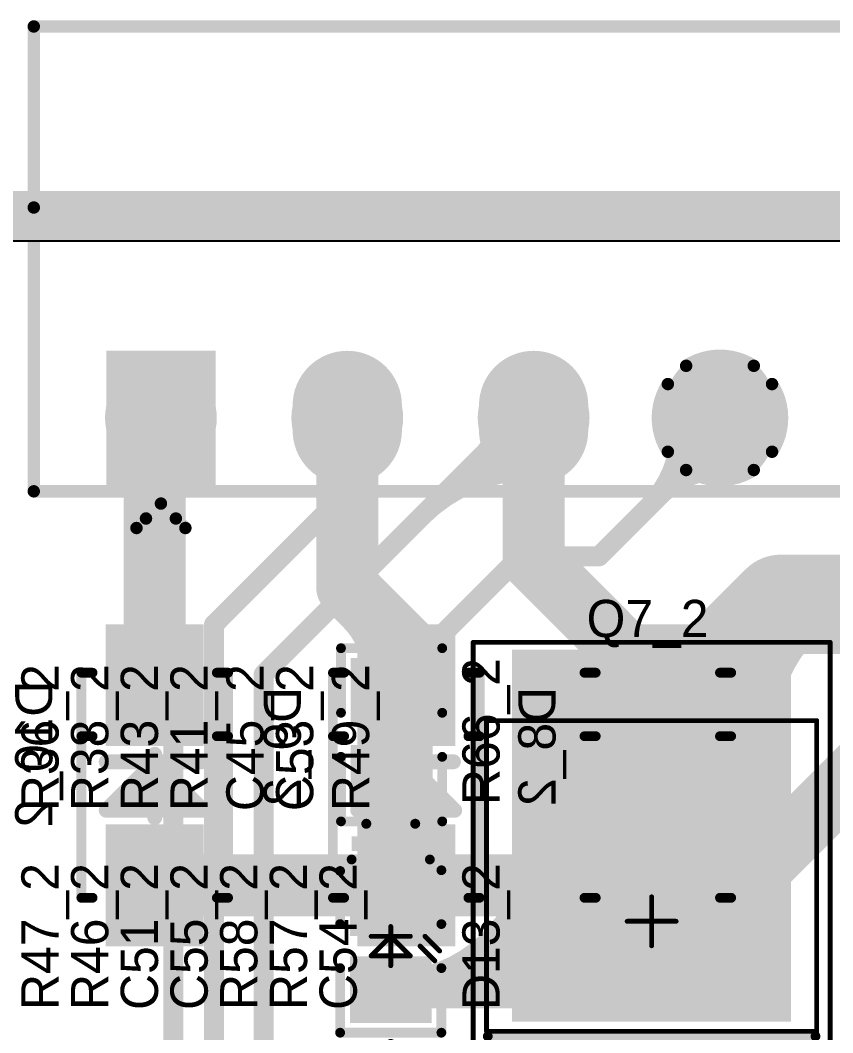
# Model space of a CAD drawing. Header units: millimetres. Extents: x 3.32 to 12.49, y 5.66 to 10.73.
# Drawn here: x 7.026 to 7.68, y 9.19 to 10.005 of the extents above; entities that cross this region are included whole.
import ezdxf

# ---------------------------------------------------------------- set-up
doc = ezdxf.new("R2010")
doc.units = ezdxf.units.MM
doc.header["$MEASUREMENT"] = 0
for name, color, linetype in [('BottomLayer', 5, 'Continuous'), ('BottomOverlay', 54, 'Continuous'), ('BottomPaste', 16, 'Continuous'), ('BottomSolder', 6, 'Continuous'), ('InternalPlane1', 76, 'Continuous'), ('InternalPlane2', 16, 'Continuous'), ('KeepOutLayer', 6, 'Continuous'), ('Mechanical13', 56, 'Continuous'), ('Mechanical15', 56, 'Continuous'), ('MultiLayer', 9, 'Continuous'), ('PadHoleLayer', 156, 'Continuous'), ('TopLayer', 1, 'Continuous'), ('TopOverlay', 2, 'Continuous'), ('TopPaste', 8, 'Continuous'), ('TopSolder', 216, 'Continuous')]:
    doc.layers.add(name, color=color, linetype=linetype)

# ---------------------------------------------------------------- blocks, each defined once
blk = doc.blocks.new('0805_R_11')
at = {"layer": 'TopLayer'}
for points in [[(-0.05787, -0.02894), (-0.0122, -0.02894), (-0.05787, 0.02894), (-0.0122, 0.02894)], [(0.0122, -0.02894), (0.05787, -0.02894), (0.0122, 0.02894), (0.05787, 0.02894)]]:
    blk.add_solid(points, dxfattribs=at)
at = {"layer": 'TopOverlay', "const_width": 0.00787}
for points in [[(-0.06968, 0.04075), (-0.01772, 0.04075)], [(-0.06968, 0.04075), (-0.06968, -0.04075)], [(0.01772, 0.04075), (0.06968, 0.04075)], [(0.06968, 0.04075), (0.06968, -0.04075)], [(-0.06968, -0.04075), (-0.01772, -0.04075)], [(0.01772, -0.04075), (0.06968, -0.04075)]]:
    blk.add_lwpolyline(points, dxfattribs=at)
at = {"layer": 'TopOverlay', "const_width": 0.00394}
for points in [[(-0.07165, 0.04075, 1), (-0.06772, 0.04075, 1)], [(-0.07165, 0.04075, 1), (-0.06772, 0.04075, 1)], [(-0.01969, 0.04075, 1), (-0.01575, 0.04075, 1)], [(0.01575, 0.04075, 1), (0.01969, 0.04075, 1)], [(0.06772, 0.04075, 1), (0.07165, 0.04075, 1)], [(0.06772, 0.04075, 1), (0.07165, 0.04075, 1)], [(-0.07165, -0.04075, 1), (-0.06772, -0.04075, 1)], [(-0.07165, -0.04075, 1), (-0.06772, -0.04075, 1)], [(-0.01969, -0.04075, 1), (-0.01575, -0.04075, 1)], [(0.01575, -0.04075, 1), (0.01969, -0.04075, 1)], [(0.06772, -0.04075, 1), (0.07165, -0.04075, 1)], [(0.06772, -0.04075, 1), (0.07165, -0.04075, 1)]]:
    blk.add_lwpolyline(points, format="xyb", close=True, dxfattribs=at)
at = {"layer": 'TopPaste'}
for points in [[(-0.05787, -0.02894), (-0.0122, -0.02894), (-0.05787, 0.02894), (-0.0122, 0.02894)], [(0.0122, -0.02894), (0.05787, -0.02894), (0.0122, 0.02894), (0.05787, 0.02894)]]:
    blk.add_solid(points, dxfattribs=at)
at = {"layer": 'TopSolder'}
for points in [[(-0.06187, -0.03294), (-0.0082, -0.03294), (-0.06187, 0.03294), (-0.0082, 0.03294)], [(0.0082, -0.03294), (0.06187, -0.03294), (0.0082, 0.03294), (0.06187, 0.03294)]]:
    blk.add_solid(points, dxfattribs=at)
blk = doc.blocks.new('TO_252AA_N_46')
at = {"layer": 'Mechanical13', "const_width": 0.00394}
for points in [[(-0.08858, 0.13287), (0.16142, 0.13287)], [(-0.08858, 0.13287), (-0.08858, -0.13287)], [(0.16142, 0.13287), (0.16142, -0.13287)], [(-0.08858, -0.13287), (0.16142, -0.13287)]]:
    blk.add_lwpolyline(points, dxfattribs=at)
at = {"layer": 'Mechanical13', "const_width": 0.00197}
for points in [[(-0.08957, 0.13287, 1), (-0.0876, 0.13287, 1)], [(-0.08957, 0.13287, 1), (-0.0876, 0.13287, 1)], [(0.16043, 0.13287, 1), (0.1624, 0.13287, 1)], [(0.16043, 0.13287, 1), (0.1624, 0.13287, 1)], [(-0.08957, -0.13287, 1), (-0.0876, -0.13287, 1)], [(-0.08957, -0.13287, 1), (-0.0876, -0.13287, 1)], [(0.16043, -0.13287, 1), (0.1624, -0.13287, 1)], [(0.16043, -0.13287, 1), (0.1624, -0.13287, 1)]]:
    blk.add_lwpolyline(points, format="xyb", close=True, dxfattribs=at)
at = {"layer": 'Mechanical15', "const_width": 0.00394}
for points in [[(-0.22441, 0.1437), (0.22441, 0.1437)], [(-0.22441, 0.1437), (-0.22441, -0.1437)], [(0.22441, 0.1437), (0.22441, -0.1437)], [(0, 0.01969), (0, -0.01969)], [(-0.01969, 0), (0.01969, 0)], [(-0.22441, -0.1437), (0.22441, -0.1437)]]:
    blk.add_lwpolyline(points, dxfattribs=at)
at = {"layer": 'Mechanical15', "const_width": 0.00197}
for points in [[(-0.22539, 0.1437, 1), (-0.22343, 0.1437, 1)], [(-0.22539, 0.1437, 1), (-0.22343, 0.1437, 1)], [(0.22343, 0.1437, 1), (0.22539, 0.1437, 1)], [(0.22343, 0.1437, 1), (0.22539, 0.1437, 1)], [(-0.00098, 0.01969, 1), (0.00098, 0.01969, 1)], [(-0.02067, 0, 1), (-0.0187, 0, 1)], [(0.0187, 0, 1), (0.02067, 0, 1)], [(-0.00098, -0.01969, 1), (0.00098, -0.01969, 1)], [(-0.22539, -0.1437, 1), (-0.22343, -0.1437, 1)], [(-0.22539, -0.1437, 1), (-0.22343, -0.1437, 1)], [(0.22343, -0.1437, 1), (0.22539, -0.1437, 1)], [(0.22343, -0.1437, 1), (0.22539, -0.1437, 1)]]:
    blk.add_lwpolyline(points, format="xyb", close=True, dxfattribs=at)
at = {"layer": 'TopLayer'}
for points in [[(-0.13976, 0.07106), (-0.13976, 0.10846), (-0.21457, 0.07106), (-0.21457, 0.10846)], [(0.21457, -0.10827), (0.21457, 0.10827), (-0.07677, -0.10827), (-0.07677, 0.10827)], [(-0.13976, -0.10846), (-0.13976, -0.07106), (-0.21457, -0.10846), (-0.21457, -0.07106)]]:
    blk.add_solid(points, dxfattribs=at)
at = {"layer": 'TopOverlay'}
for points, const_width in [([(-0.17224, 0.13012, 1), (-0.18209, 0.13012, 1)], 0.00984), ([(-0.18455, 0.13012, 1), (-0.17963, 0.13012, 1)], 0.00492), ([(-0.1747, 0.13012, 1), (-0.16978, 0.13012, 1)], 0.00492), ([(-0.09449, 0.13189, 1), (-0.09055, 0.13189, 1)], 0.00394), ([(-0.09449, -0.13189, 1), (-0.09055, -0.13189, 1)], 0.00394)]:
    blk.add_lwpolyline(points, format="xyb", close=True, dxfattribs=dict(at, const_width=const_width))
at = {"layer": 'TopOverlay', "const_width": 0.00787}
blk.add_lwpolyline([(-0.09252, 0.13189), (-0.09252, -0.13189)], dxfattribs=at)
at = {"layer": 'TopPaste'}
for points in [[(-0.13976, 0.07106), (-0.13976, 0.10846), (-0.21457, 0.07106), (-0.21457, 0.10846)], [(0.21457, -0.10827), (0.21457, 0.10827), (-0.07677, -0.10827), (-0.07677, 0.10827)], [(-0.13976, -0.10846), (-0.13976, -0.07106), (-0.21457, -0.10846), (-0.21457, -0.07106)]]:
    blk.add_solid(points, dxfattribs=at)
at = {"layer": 'TopSolder'}
for points in [[(-0.13576, 0.06706), (-0.13576, 0.11246), (-0.21857, 0.06706), (-0.21857, 0.11246)], [(0.21857, -0.11227), (0.21857, 0.11227), (-0.08077, -0.11227), (-0.08077, 0.11227)], [(-0.13576, -0.11246), (-0.13576, -0.06706), (-0.21857, -0.11246), (-0.21857, -0.06706)]]:
    blk.add_solid(points, dxfattribs=at)
blk = doc.blocks.new('MC1_5_8_ST_3_81_52')
at = {"layer": 'BottomLayer', "const_width": 0.08}
for points in [[(0.15, -0.01), (0.15, 0.01)], [(0.3, -0.01), (0.3, 0.01)], [(0.45, -0.01), (0.45, 0.01)]]:
    blk.add_lwpolyline(points, dxfattribs=at)
at = {"layer": 'BottomLayer', "const_width": 0.04}
for points in [[(0.13, 0.01, 1), (0.17, 0.01, 1)], [(0.28, 0.01, 1), (0.32, 0.01, 1)], [(0.43, 0.01, 1), (0.47, 0.01, 1)], [(0.13, -0.01, 1), (0.17, -0.01, 1)], [(0.28, -0.01, 1), (0.32, -0.01, 1)], [(0.43, -0.01, 1), (0.47, -0.01, 1)]]:
    blk.add_lwpolyline(points, format="xyb", close=True, dxfattribs=at)
at = {"layer": 'BottomLayer'}
blk.add_solid([(0.04, 0.05), (-0.04, 0.05), (0.04, -0.05), (-0.04, -0.05)], dxfattribs=at)
at = {"layer": 'BottomSolder', "const_width": 0.088}
for points in [[(0.15, -0.01), (0.15, 0.01)], [(0.3, -0.01), (0.3, 0.01)], [(0.45, -0.01), (0.45, 0.01)]]:
    blk.add_lwpolyline(points, dxfattribs=at)
at = {"layer": 'BottomSolder', "const_width": 0.044}
for points in [[(0.128, 0.01, 1), (0.172, 0.01, 1)], [(0.278, 0.01, 1), (0.322, 0.01, 1)], [(0.428, 0.01, 1), (0.472, 0.01, 1)], [(0.128, -0.01, 1), (0.172, -0.01, 1)], [(0.278, -0.01, 1), (0.322, -0.01, 1)], [(0.428, -0.01, 1), (0.472, -0.01, 1)]]:
    blk.add_lwpolyline(points, format="xyb", close=True, dxfattribs=at)
at = {"layer": 'BottomSolder'}
blk.add_solid([(0.044, 0.054), (-0.044, 0.054), (0.044, -0.054), (-0.044, -0.054)], dxfattribs=at)
at = {"layer": 'InternalPlane1', "const_width": 0.01}
for points in [[(0.42277, 0.04193, -0.296213), (0.47723, 0.04193)], [(0.40807, -0.02723, -0.296213), (0.40807, 0.02723)], [(0.49193, 0.02723, -0.296213), (0.49193, -0.02723)], [(0.47723, -0.04193, -0.296213), (0.42277, -0.04193)]]:
    blk.add_lwpolyline(points, format="xyb", dxfattribs=at)
at = {"layer": 'InternalPlane1'}
for points, const_width in [([(-0.0225, 0, 1), (0.0225, 0, 1)], 0.045), ([(0.1275, 0, 1), (0.1725, 0, 1)], 0.045), ([(0.2775, 0, 1), (0.3225, 0, 1)], 0.045), ([(0.42027, 0.04193, 1), (0.42527, 0.04193, 1)], 0.005), ([(0.47473, 0.04193, 1), (0.47973, 0.04193, 1)], 0.005), ([(0.40557, 0.02723, 1), (0.41057, 0.02723, 1)], 0.005), ([(0.48943, 0.02723, 1), (0.49443, 0.02723, 1)], 0.005), ([(0.40557, -0.02723, 1), (0.41057, -0.02723, 1)], 0.005), ([(0.48943, -0.02723, 1), (0.49443, -0.02723, 1)], 0.005), ([(0.42027, -0.04193, 1), (0.42527, -0.04193, 1)], 0.005), ([(0.47473, -0.04193, 1), (0.47973, -0.04193, 1)], 0.005)]:
    blk.add_lwpolyline(points, format="xyb", close=True, dxfattribs=dict(at, const_width=const_width))
at = {"layer": 'InternalPlane2', "const_width": 0.045}
for points in [[(-0.0225, 0, 1), (0.0225, 0, 1)], [(0.1275, 0, 1), (0.1725, 0, 1)], [(0.2775, 0, 1), (0.3225, 0, 1)], [(0.4275, 0, 1), (0.4725, 0, 1)]]:
    blk.add_lwpolyline(points, format="xyb", close=True, dxfattribs=at)
at = {"layer": 'MultiLayer', "const_width": 0.08}
for points in [[(0.15, -0.01), (0.15, 0.01)], [(0.3, -0.01), (0.3, 0.01)], [(0.45, -0.01), (0.45, 0.01)]]:
    blk.add_lwpolyline(points, dxfattribs=at)
at = {"layer": 'MultiLayer', "const_width": 0.04}
for points in [[(0.13, 0.01, 1), (0.17, 0.01, 1)], [(0.28, 0.01, 1), (0.32, 0.01, 1)], [(0.43, 0.01, 1), (0.47, 0.01, 1)], [(0.13, -0.01, 1), (0.17, -0.01, 1)], [(0.28, -0.01, 1), (0.32, -0.01, 1)], [(0.43, -0.01, 1), (0.47, -0.01, 1)]]:
    blk.add_lwpolyline(points, format="xyb", close=True, dxfattribs=at)
at = {"layer": 'MultiLayer'}
blk.add_solid([(0.04, 0.05), (-0.04, 0.05), (0.04, -0.05), (-0.04, -0.05)], dxfattribs=at)
at = {"layer": 'PadHoleLayer', "const_width": 0.025}
for points in [[(-0.0125, 0, 1), (0.0125, 0, 1)], [(0.1375, 0, 1), (0.1625, 0, 1)], [(0.2875, 0, 1), (0.3125, 0, 1)], [(0.4375, 0, 1), (0.4625, 0, 1)]]:
    blk.add_lwpolyline(points, format="xyb", close=True, dxfattribs=at)
at = {"layer": 'TopLayer', "const_width": 0.08}
for points in [[(0.15, -0.01), (0.15, 0.01)], [(0.3, -0.01), (0.3, 0.01)], [(0.45, -0.01), (0.45, 0.01)]]:
    blk.add_lwpolyline(points, dxfattribs=at)
at = {"layer": 'TopLayer', "const_width": 0.04}
for points in [[(0.13, 0.01, 1), (0.17, 0.01, 1)], [(0.28, 0.01, 1), (0.32, 0.01, 1)], [(0.43, 0.01, 1), (0.47, 0.01, 1)], [(0.13, -0.01, 1), (0.17, -0.01, 1)], [(0.28, -0.01, 1), (0.32, -0.01, 1)], [(0.43, -0.01, 1), (0.47, -0.01, 1)]]:
    blk.add_lwpolyline(points, format="xyb", close=True, dxfattribs=at)
at = {"layer": 'TopLayer'}
blk.add_solid([(0.04, 0.05), (-0.04, 0.05), (0.04, -0.05), (-0.04, -0.05)], dxfattribs=at)
at = {"layer": 'TopOverlay', "const_width": 0.01}
for points in [[(-0.10236, -0.05906), (-0.10236, 0.31496)], [(-0.10236, 0.31496), (1.15236, 0.31496)], [(-0.10236, 0.16929), (1.15236, 0.16929)], [(-0.10236, -0.05906), (1.15236, -0.05906)], [(-0.01969, -0.08858), (0, -0.0689)], [(0, -0.0689), (0.01969, -0.08858)], [(-0.01969, -0.08858), (-0.01203, -0.08093)], [(-0.01203, -0.08093), (0.01204, -0.08093)], [(-0.01969, -0.08858), (0.01969, -0.08858)]]:
    blk.add_lwpolyline(points, dxfattribs=at)
at = {"layer": 'TopOverlay', "const_width": 0.005}
for points in [[(-0.10486, 0.31496, 1), (-0.09986, 0.31496, 1)], [(-0.10486, 0.31496, 1), (-0.09986, 0.31496, 1)], [(-0.10486, 0.16929, 1), (-0.09986, 0.16929, 1)], [(-0.10486, -0.05906, 1), (-0.09986, -0.05906, 1)], [(-0.10486, -0.05906, 1), (-0.09986, -0.05906, 1)], [(-0.0025, -0.0689, 1), (0.0025, -0.0689, 1)], [(-0.0025, -0.0689, 1), (0.0025, -0.0689, 1)], [(-0.01453, -0.08093, 1), (-0.00953, -0.08093, 1)], [(-0.01453, -0.08093, 1), (-0.00953, -0.08093, 1)], [(0.00954, -0.08093, 1), (0.01453, -0.08093, 1)], [(-0.02218, -0.08858, 1), (-0.01718, -0.08858, 1)], [(-0.02218, -0.08858, 1), (-0.01718, -0.08858, 1)], [(-0.02218, -0.08858, 1), (-0.01718, -0.08858, 1)], [(0.01718, -0.08858, 1), (0.02218, -0.08858, 1)], [(0.01718, -0.08858, 1), (0.02218, -0.08858, 1)]]:
    blk.add_lwpolyline(points, format="xyb", close=True, dxfattribs=at)
at = {"layer": 'TopSolder', "const_width": 0.088}
for points in [[(0.15, -0.01), (0.15, 0.01)], [(0.3, -0.01), (0.3, 0.01)], [(0.45, -0.01), (0.45, 0.01)]]:
    blk.add_lwpolyline(points, dxfattribs=at)
at = {"layer": 'TopSolder', "const_width": 0.044}
for points in [[(0.128, 0.01, 1), (0.172, 0.01, 1)], [(0.278, 0.01, 1), (0.322, 0.01, 1)], [(0.428, 0.01, 1), (0.472, 0.01, 1)], [(0.128, -0.01, 1), (0.172, -0.01, 1)], [(0.278, -0.01, 1), (0.322, -0.01, 1)], [(0.428, -0.01, 1), (0.472, -0.01, 1)]]:
    blk.add_lwpolyline(points, format="xyb", close=True, dxfattribs=at)
at = {"layer": 'TopSolder'}
blk.add_solid([(0.044, 0.054), (-0.044, 0.054), (0.044, -0.054), (-0.044, -0.054)], dxfattribs=at)
blk = doc.blocks.new('0805_LED_S1_55')
at = {"layer": 'Mechanical13', "const_width": 0.00394}
for points in [[(-0.00787, 0.02756), (0.00394, 0.03937)], [(0, 0.02362), (0.01181, 0.03543)], [(-0.00787, 0), (0.00787, 0.01575)], [(-0.00787, -0.01575), (-0.00787, 0.01575)], [(0.00787, -0.01575), (0.00787, 0.01575)], [(0.01575, 0), (-0.01575, 0)], [(0.00787, -0.01575), (-0.00787, 0)]]:
    blk.add_lwpolyline(points, dxfattribs=at)
at = {"layer": 'Mechanical13', "const_width": 0.00197}
for points in [[(0.00295, 0.03937, 1), (0.00492, 0.03937, 1)], [(0.01083, 0.03543, 1), (0.0128, 0.03543, 1)], [(-0.00886, 0.02756, 1), (-0.00689, 0.02756, 1)], [(-0.00098, 0.02362, 1), (0.00098, 0.02362, 1)], [(-0.00886, 0.01575, 1), (-0.00689, 0.01575, 1)], [(0.00689, 0.01575, 1), (0.00886, 0.01575, 1)], [(0.00689, 0.01575, 1), (0.00886, 0.01575, 1)], [(-0.01673, 0, 1), (-0.01476, 0, 1)], [(-0.00886, 0, 1), (-0.00689, 0, 1)], [(-0.00886, 0, 1), (-0.00689, 0, 1)], [(0.01476, 0, 1), (0.01673, 0, 1)], [(-0.00886, -0.01575, 1), (-0.00689, -0.01575, 1)], [(0.00689, -0.01575, 1), (0.00886, -0.01575, 1)], [(0.00689, -0.01575, 1), (0.00886, -0.01575, 1)]]:
    blk.add_lwpolyline(points, format="xyb", close=True, dxfattribs=at)
at = {"layer": 'Mechanical15', "const_width": 0.004}
for points in [[(-0.10043, 0.01969, 1), (-0.09643, 0.01969, 1)], [(0.09643, 0.01969, 1), (0.10043, 0.01969, 1)], [(0.07674, 0, 1), (0.08074, 0, 1)], [(0.11611, 0, 1), (0.12011, 0, 1)], [(-0.10043, -0.01969, 1), (-0.09643, -0.01969, 1)], [(0.09643, -0.01969, 1), (0.10043, -0.01969, 1)]]:
    blk.add_lwpolyline(points, format="xyb", close=True, dxfattribs=at)
at = {"layer": 'Mechanical15', "const_width": 0.008}
for points in [[(-0.09843, -0.01969), (-0.09843, 0.01969)], [(0.09843, -0.01969), (0.09843, 0.01969)], [(0.11811, 0), (0.07874, 0)]]:
    blk.add_lwpolyline(points, dxfattribs=at)
at = {"layer": 'TopLayer'}
for points in [[(-0.0122, 0.02894), (-0.05787, 0.02894), (-0.0122, -0.02894), (-0.05787, -0.02894)], [(0.05787, 0.02894), (0.0122, 0.02894), (0.05787, -0.02894), (0.0122, -0.02894)]]:
    blk.add_solid(points, dxfattribs=at)
at = {"layer": 'TopOverlay', "const_width": 0.00787}
for points in [[(-0.06968, 0.0315), (-0.06102, 0.04075)], [(-0.01772, 0.04075), (-0.06102, 0.04075)], [(0.06968, 0.04075), (0.01772, 0.04075)], [(0.06968, -0.04075), (0.06968, 0.04075)], [(-0.06968, -0.0315), (-0.06968, 0.0315)], [(-0.06043, -0.04075), (-0.06968, -0.0315)], [(-0.01772, -0.04075), (-0.06043, -0.04075)], [(0.06968, -0.04075), (0.01772, -0.04075)]]:
    blk.add_lwpolyline(points, dxfattribs=at)
at = {"layer": 'TopOverlay', "const_width": 0.00394}
for points in [[(-0.06299, 0.04075, 1), (-0.05906, 0.04075, 1)], [(-0.06299, 0.04075, 1), (-0.05906, 0.04075, 1)], [(-0.01969, 0.04075, 1), (-0.01575, 0.04075, 1)], [(0.01575, 0.04075, 1), (0.01969, 0.04075, 1)], [(0.06772, 0.04075, 1), (0.07165, 0.04075, 1)], [(0.06772, 0.04075, 1), (0.07165, 0.04075, 1)], [(-0.07165, 0.0315, 1), (-0.06772, 0.0315, 1)], [(-0.07165, 0.0315, 1), (-0.06772, 0.0315, 1)], [(-0.07165, -0.0315, 1), (-0.06772, -0.0315, 1)], [(-0.07165, -0.0315, 1), (-0.06772, -0.0315, 1)], [(-0.0624, -0.04075, 1), (-0.05846, -0.04075, 1)], [(-0.0624, -0.04075, 1), (-0.05846, -0.04075, 1)], [(-0.01969, -0.04075, 1), (-0.01575, -0.04075, 1)], [(0.01575, -0.04075, 1), (0.01969, -0.04075, 1)], [(0.06772, -0.04075, 1), (0.07165, -0.04075, 1)], [(0.06772, -0.04075, 1), (0.07165, -0.04075, 1)]]:
    blk.add_lwpolyline(points, format="xyb", close=True, dxfattribs=at)
at = {"layer": 'TopOverlay'}
blk.add_solid([(-0.08839, -0.0315), (-0.07657, -0.0315), (-0.08839, 0.0315), (-0.07657, 0.0315)], dxfattribs=at)
at = {"layer": 'TopPaste'}
for points in [[(-0.0122, 0.02894), (-0.05787, 0.02894), (-0.0122, -0.02894), (-0.05787, -0.02894)], [(0.05787, 0.02894), (0.0122, 0.02894), (0.05787, -0.02894), (0.0122, -0.02894)]]:
    blk.add_solid(points, dxfattribs=at)
at = {"layer": 'TopSolder'}
for points in [[(-0.0082, 0.03294), (-0.06187, 0.03294), (-0.0082, -0.03294), (-0.06187, -0.03294)], [(0.06187, 0.03294), (0.0082, 0.03294), (0.06187, -0.03294), (0.0082, -0.03294)]]:
    blk.add_solid(points, dxfattribs=at)
blk = doc.blocks.new('SMA_B_58')
at = {"layer": 'BottomLayer'}
for points in [[(-0.1161, 0.03543), (-0.2061, 0.03543), (-0.1161, -0.03543), (-0.2061, -0.03543)], [(0.045, 0.03543), (-0.045, 0.03543), (0.045, -0.03543), (-0.045, -0.03543)]]:
    blk.add_solid(points, dxfattribs=at)
at = {"layer": 'BottomOverlay'}
for points, const_width in [([(-0.1711, 0.05), (-0.1711, 0.05905)], 0.00787), ([(0.01, 0.05905), (-0.1711, 0.05905)], 0.00787), ([(-0.12, 0.05), (-0.12, 0.05905)], 0.00787), ([(0.01, 0.05), (0.01, 0.05905)], 0.00787), ([(-0.09944, -0.00004), (-0.06044, 0.03896)], 0.012), ([(-0.09944, -0.03904), (-0.09944, 0.03796)], 0.012), ([(-0.06044, -0.03904), (-0.06044, 0.03896)], 0.012), ([(-0.06548, -0.027), (-0.06548, 0.028)], 0.012), ([(-0.07448, -0.02), (-0.07448, 0.019)], 0.012), ([(-0.07048, 0.018), (-0.07048, 0.024)], 0.012), ([(-0.08686, -0.00762), (-0.08686, 0.01254)], 0.012), ([(-0.07948, -0.015), (-0.07948, 0.017)], 0.012), ([(-0.07048, -0.023), (-0.07048, 0.018)], 0.012), ([(-0.08948, -0.005), (-0.08948, 0.005)], 0.012), ([(-0.08248, -0.011), (-0.08248, 0.01)], 0.012), ([(-0.05448, 0), (-0.10548, 0)], 0.012), ([(-0.06044, -0.03904), (-0.09944, -0.00004)], 0.012), ([(-0.1711, -0.05906), (-0.1711, -0.05)], 0.00787), ([(-0.12, -0.05906), (-0.12, -0.05)], 0.00787), ([(0.01, -0.05906), (0.01, -0.05)], 0.00787), ([(0.01, -0.05906), (-0.1711, -0.05906)], 0.00787)]:
    blk.add_lwpolyline(points, dxfattribs=dict(at, const_width=const_width))
for points, const_width in [([(-0.17307, 0.05905, 1), (-0.16913, 0.05905, 1)], 0.00394), ([(-0.17307, 0.05905, 1), (-0.16913, 0.05905, 1)], 0.00394), ([(-0.12197, 0.05905, 1), (-0.11803, 0.05905, 1)], 0.00394), ([(0.00803, 0.05905, 1), (0.01197, 0.05905, 1)], 0.00394), ([(0.00803, 0.05905, 1), (0.01197, 0.05905, 1)], 0.00394), ([(-0.17307, 0.05, 1), (-0.16913, 0.05, 1)], 0.00394), ([(-0.12197, 0.05, 1), (-0.11803, 0.05, 1)], 0.00394), ([(0.00803, 0.05, 1), (0.01197, 0.05, 1)], 0.00394), ([(-0.10244, 0.03796, 1), (-0.09644, 0.03796, 1)], 0.006), ([(-0.06344, 0.03896, 1), (-0.05744, 0.03896, 1)], 0.006), ([(-0.06344, 0.03896, 1), (-0.05744, 0.03896, 1)], 0.006), ([(-0.06848, 0.028, 1), (-0.06248, 0.028, 1)], 0.006), ([(-0.07748, 0.019, 1), (-0.07148, 0.019, 1)], 0.006), ([(-0.07348, 0.024, 1), (-0.06748, 0.024, 1)], 0.006), ([(-0.08986, 0.01254, 1), (-0.08386, 0.01254, 1)], 0.006), ([(-0.08248, 0.017, 1), (-0.07648, 0.017, 1)], 0.006), ([(-0.07348, 0.018, 1), (-0.06748, 0.018, 1)], 0.006), ([(-0.07348, 0.018, 1), (-0.06748, 0.018, 1)], 0.006), ([(-0.09248, 0.005, 1), (-0.08648, 0.005, 1)], 0.006), ([(-0.08548, 0.01, 1), (-0.07948, 0.01, 1)], 0.006), ([(-0.10848, 0, 1), (-0.10248, 0, 1)], 0.006), ([(-0.10244, -0.00004, 1), (-0.09644, -0.00004, 1)], 0.006), ([(-0.10244, -0.00004, 1), (-0.09644, -0.00004, 1)], 0.006), ([(-0.09248, -0.005, 1), (-0.08648, -0.005, 1)], 0.006), ([(-0.05748, 0, 1), (-0.05148, 0, 1)], 0.006), ([(-0.08986, -0.00762, 1), (-0.08386, -0.00762, 1)], 0.006), ([(-0.08548, -0.011, 1), (-0.07948, -0.011, 1)], 0.006), ([(-0.08248, -0.015, 1), (-0.07648, -0.015, 1)], 0.006), ([(-0.07748, -0.02, 1), (-0.07148, -0.02, 1)], 0.006), ([(-0.07348, -0.023, 1), (-0.06748, -0.023, 1)], 0.006), ([(-0.06848, -0.027, 1), (-0.06248, -0.027, 1)], 0.006), ([(-0.10244, -0.03904, 1), (-0.09644, -0.03904, 1)], 0.006), ([(-0.06344, -0.03904, 1), (-0.05744, -0.03904, 1)], 0.006), ([(-0.06344, -0.03904, 1), (-0.05744, -0.03904, 1)], 0.006), ([(-0.17307, -0.05, 1), (-0.16913, -0.05, 1)], 0.00394), ([(-0.12197, -0.05, 1), (-0.11803, -0.05, 1)], 0.00394), ([(0.00803, -0.05, 1), (0.01197, -0.05, 1)], 0.00394), ([(-0.17307, -0.05906, 1), (-0.16913, -0.05906, 1)], 0.00394), ([(-0.17307, -0.05906, 1), (-0.16913, -0.05906, 1)], 0.00394), ([(-0.12197, -0.05906, 1), (-0.11803, -0.05906, 1)], 0.00394), ([(0.00803, -0.05906, 1), (0.01197, -0.05906, 1)], 0.00394), ([(0.00803, -0.05906, 1), (0.01197, -0.05906, 1)], 0.00394)]:
    blk.add_lwpolyline(points, format="xyb", close=True, dxfattribs=dict(at, const_width=const_width))
at = {"layer": 'BottomPaste'}
for points in [[(-0.1161, 0.03543), (-0.2061, 0.03543), (-0.1161, -0.03543), (-0.2061, -0.03543)], [(0.045, 0.03543), (-0.045, 0.03543), (0.045, -0.03543), (-0.045, -0.03543)]]:
    blk.add_solid(points, dxfattribs=at)
at = {"layer": 'BottomSolder'}
for points in [[(-0.1121, 0.03943), (-0.2101, 0.03943), (-0.1121, -0.03943), (-0.2101, -0.03943)], [(0.049, 0.03943), (-0.049, 0.03943), (0.049, -0.03943), (-0.049, -0.03943)]]:
    blk.add_solid(points, dxfattribs=at)
blk = doc.blocks.new('SMA_B_59')
at = {"layer": 'BottomLayer'}
for points in [[(-0.1161, 0.03543), (-0.2061, 0.03543), (-0.1161, -0.03543), (-0.2061, -0.03543)], [(0.045, 0.03543), (-0.045, 0.03543), (0.045, -0.03543), (-0.045, -0.03543)]]:
    blk.add_solid(points, dxfattribs=at)
at = {"layer": 'BottomOverlay'}
for points, const_width in [([(-0.1711, 0.05), (-0.1711, 0.05905)], 0.00787), ([(0.01, 0.05905), (-0.1711, 0.05905)], 0.00787), ([(-0.12, 0.05), (-0.12, 0.05905)], 0.00787), ([(0.01, 0.05), (0.01, 0.05905)], 0.00787), ([(-0.09944, -0.00004), (-0.06044, 0.03896)], 0.012), ([(-0.09944, -0.03904), (-0.09944, 0.03796)], 0.012), ([(-0.06044, -0.03904), (-0.06044, 0.03896)], 0.012), ([(-0.06548, -0.027), (-0.06548, 0.028)], 0.012), ([(-0.07448, -0.02), (-0.07448, 0.019)], 0.012), ([(-0.07048, 0.018), (-0.07048, 0.024)], 0.012), ([(-0.08686, -0.00762), (-0.08686, 0.01254)], 0.012), ([(-0.07948, -0.015), (-0.07948, 0.017)], 0.012), ([(-0.07048, -0.023), (-0.07048, 0.018)], 0.012), ([(-0.08948, -0.005), (-0.08948, 0.005)], 0.012), ([(-0.08248, -0.011), (-0.08248, 0.01)], 0.012), ([(-0.05448, 0), (-0.10548, 0)], 0.012), ([(-0.06044, -0.03904), (-0.09944, -0.00004)], 0.012), ([(-0.1711, -0.05906), (-0.1711, -0.05)], 0.00787), ([(-0.12, -0.05906), (-0.12, -0.05)], 0.00787), ([(0.01, -0.05906), (0.01, -0.05)], 0.00787), ([(0.01, -0.05906), (-0.1711, -0.05906)], 0.00787)]:
    blk.add_lwpolyline(points, dxfattribs=dict(at, const_width=const_width))
for points, const_width in [([(-0.17307, 0.05905, 1), (-0.16913, 0.05905, 1)], 0.00394), ([(-0.17307, 0.05905, 1), (-0.16913, 0.05905, 1)], 0.00394), ([(-0.12197, 0.05905, 1), (-0.11803, 0.05905, 1)], 0.00394), ([(0.00803, 0.05905, 1), (0.01197, 0.05905, 1)], 0.00394), ([(0.00803, 0.05905, 1), (0.01197, 0.05905, 1)], 0.00394), ([(-0.17307, 0.05, 1), (-0.16913, 0.05, 1)], 0.00394), ([(-0.12197, 0.05, 1), (-0.11803, 0.05, 1)], 0.00394), ([(0.00803, 0.05, 1), (0.01197, 0.05, 1)], 0.00394), ([(-0.10244, 0.03796, 1), (-0.09644, 0.03796, 1)], 0.006), ([(-0.06344, 0.03896, 1), (-0.05744, 0.03896, 1)], 0.006), ([(-0.06344, 0.03896, 1), (-0.05744, 0.03896, 1)], 0.006), ([(-0.06848, 0.028, 1), (-0.06248, 0.028, 1)], 0.006), ([(-0.07748, 0.019, 1), (-0.07148, 0.019, 1)], 0.006), ([(-0.07348, 0.024, 1), (-0.06748, 0.024, 1)], 0.006), ([(-0.08986, 0.01254, 1), (-0.08386, 0.01254, 1)], 0.006), ([(-0.08248, 0.017, 1), (-0.07648, 0.017, 1)], 0.006), ([(-0.07348, 0.018, 1), (-0.06748, 0.018, 1)], 0.006), ([(-0.07348, 0.018, 1), (-0.06748, 0.018, 1)], 0.006), ([(-0.09248, 0.005, 1), (-0.08648, 0.005, 1)], 0.006), ([(-0.08548, 0.01, 1), (-0.07948, 0.01, 1)], 0.006), ([(-0.10848, 0, 1), (-0.10248, 0, 1)], 0.006), ([(-0.10244, -0.00004, 1), (-0.09644, -0.00004, 1)], 0.006), ([(-0.10244, -0.00004, 1), (-0.09644, -0.00004, 1)], 0.006), ([(-0.09248, -0.005, 1), (-0.08648, -0.005, 1)], 0.006), ([(-0.05748, 0, 1), (-0.05148, 0, 1)], 0.006), ([(-0.08986, -0.00762, 1), (-0.08386, -0.00762, 1)], 0.006), ([(-0.08548, -0.011, 1), (-0.07948, -0.011, 1)], 0.006), ([(-0.08248, -0.015, 1), (-0.07648, -0.015, 1)], 0.006), ([(-0.07748, -0.02, 1), (-0.07148, -0.02, 1)], 0.006), ([(-0.07348, -0.023, 1), (-0.06748, -0.023, 1)], 0.006), ([(-0.06848, -0.027, 1), (-0.06248, -0.027, 1)], 0.006), ([(-0.10244, -0.03904, 1), (-0.09644, -0.03904, 1)], 0.006), ([(-0.06344, -0.03904, 1), (-0.05744, -0.03904, 1)], 0.006), ([(-0.06344, -0.03904, 1), (-0.05744, -0.03904, 1)], 0.006), ([(-0.17307, -0.05, 1), (-0.16913, -0.05, 1)], 0.00394), ([(-0.12197, -0.05, 1), (-0.11803, -0.05, 1)], 0.00394), ([(0.00803, -0.05, 1), (0.01197, -0.05, 1)], 0.00394), ([(-0.17307, -0.05906, 1), (-0.16913, -0.05906, 1)], 0.00394), ([(-0.17307, -0.05906, 1), (-0.16913, -0.05906, 1)], 0.00394), ([(-0.12197, -0.05906, 1), (-0.11803, -0.05906, 1)], 0.00394), ([(0.00803, -0.05906, 1), (0.01197, -0.05906, 1)], 0.00394), ([(0.00803, -0.05906, 1), (0.01197, -0.05906, 1)], 0.00394)]:
    blk.add_lwpolyline(points, format="xyb", close=True, dxfattribs=dict(at, const_width=const_width))
at = {"layer": 'BottomPaste'}
for points in [[(-0.1161, 0.03543), (-0.2061, 0.03543), (-0.1161, -0.03543), (-0.2061, -0.03543)], [(0.045, 0.03543), (-0.045, 0.03543), (0.045, -0.03543), (-0.045, -0.03543)]]:
    blk.add_solid(points, dxfattribs=at)
at = {"layer": 'BottomSolder'}
for points in [[(-0.1121, 0.03943), (-0.2101, 0.03943), (-0.1121, -0.03943), (-0.2101, -0.03943)], [(0.049, 0.03943), (-0.049, 0.03943), (0.049, -0.03943), (-0.049, -0.03943)]]:
    blk.add_solid(points, dxfattribs=at)
blk = doc.blocks.new('SMA_B_60')
at = {"layer": 'BottomLayer'}
for points in [[(-0.1161, 0.03543), (-0.2061, 0.03543), (-0.1161, -0.03543), (-0.2061, -0.03543)], [(0.045, 0.03543), (-0.045, 0.03543), (0.045, -0.03543), (-0.045, -0.03543)]]:
    blk.add_solid(points, dxfattribs=at)
at = {"layer": 'BottomOverlay'}
for points, const_width in [([(-0.1711, 0.05), (-0.1711, 0.05905)], 0.00787), ([(0.01, 0.05905), (-0.1711, 0.05905)], 0.00787), ([(-0.12, 0.05), (-0.12, 0.05905)], 0.00787), ([(0.01, 0.05), (0.01, 0.05905)], 0.00787), ([(-0.09944, -0.00004), (-0.06044, 0.03896)], 0.012), ([(-0.09944, -0.03904), (-0.09944, 0.03796)], 0.012), ([(-0.06044, -0.03904), (-0.06044, 0.03896)], 0.012), ([(-0.06548, -0.027), (-0.06548, 0.028)], 0.012), ([(-0.07448, -0.02), (-0.07448, 0.019)], 0.012), ([(-0.07048, 0.018), (-0.07048, 0.024)], 0.012), ([(-0.08686, -0.00762), (-0.08686, 0.01254)], 0.012), ([(-0.07948, -0.015), (-0.07948, 0.017)], 0.012), ([(-0.07048, -0.023), (-0.07048, 0.018)], 0.012), ([(-0.08948, -0.005), (-0.08948, 0.005)], 0.012), ([(-0.08248, -0.011), (-0.08248, 0.01)], 0.012), ([(-0.05448, 0), (-0.10548, 0)], 0.012), ([(-0.06044, -0.03904), (-0.09944, -0.00004)], 0.012), ([(-0.1711, -0.05906), (-0.1711, -0.05)], 0.00787), ([(-0.12, -0.05906), (-0.12, -0.05)], 0.00787), ([(0.01, -0.05906), (0.01, -0.05)], 0.00787), ([(0.01, -0.05906), (-0.1711, -0.05906)], 0.00787)]:
    blk.add_lwpolyline(points, dxfattribs=dict(at, const_width=const_width))
for points, const_width in [([(-0.17307, 0.05905, 1), (-0.16913, 0.05905, 1)], 0.00394), ([(-0.17307, 0.05905, 1), (-0.16913, 0.05905, 1)], 0.00394), ([(-0.12197, 0.05905, 1), (-0.11803, 0.05905, 1)], 0.00394), ([(0.00803, 0.05905, 1), (0.01197, 0.05905, 1)], 0.00394), ([(0.00803, 0.05905, 1), (0.01197, 0.05905, 1)], 0.00394), ([(-0.17307, 0.05, 1), (-0.16913, 0.05, 1)], 0.00394), ([(-0.12197, 0.05, 1), (-0.11803, 0.05, 1)], 0.00394), ([(0.00803, 0.05, 1), (0.01197, 0.05, 1)], 0.00394), ([(-0.10244, 0.03796, 1), (-0.09644, 0.03796, 1)], 0.006), ([(-0.06344, 0.03896, 1), (-0.05744, 0.03896, 1)], 0.006), ([(-0.06344, 0.03896, 1), (-0.05744, 0.03896, 1)], 0.006), ([(-0.06848, 0.028, 1), (-0.06248, 0.028, 1)], 0.006), ([(-0.07748, 0.019, 1), (-0.07148, 0.019, 1)], 0.006), ([(-0.07348, 0.024, 1), (-0.06748, 0.024, 1)], 0.006), ([(-0.08986, 0.01254, 1), (-0.08386, 0.01254, 1)], 0.006), ([(-0.08248, 0.017, 1), (-0.07648, 0.017, 1)], 0.006), ([(-0.07348, 0.018, 1), (-0.06748, 0.018, 1)], 0.006), ([(-0.07348, 0.018, 1), (-0.06748, 0.018, 1)], 0.006), ([(-0.09248, 0.005, 1), (-0.08648, 0.005, 1)], 0.006), ([(-0.08548, 0.01, 1), (-0.07948, 0.01, 1)], 0.006), ([(-0.10848, 0, 1), (-0.10248, 0, 1)], 0.006), ([(-0.10244, -0.00004, 1), (-0.09644, -0.00004, 1)], 0.006), ([(-0.10244, -0.00004, 1), (-0.09644, -0.00004, 1)], 0.006), ([(-0.09248, -0.005, 1), (-0.08648, -0.005, 1)], 0.006), ([(-0.05748, 0, 1), (-0.05148, 0, 1)], 0.006), ([(-0.08986, -0.00762, 1), (-0.08386, -0.00762, 1)], 0.006), ([(-0.08548, -0.011, 1), (-0.07948, -0.011, 1)], 0.006), ([(-0.08248, -0.015, 1), (-0.07648, -0.015, 1)], 0.006), ([(-0.07748, -0.02, 1), (-0.07148, -0.02, 1)], 0.006), ([(-0.07348, -0.023, 1), (-0.06748, -0.023, 1)], 0.006), ([(-0.06848, -0.027, 1), (-0.06248, -0.027, 1)], 0.006), ([(-0.10244, -0.03904, 1), (-0.09644, -0.03904, 1)], 0.006), ([(-0.06344, -0.03904, 1), (-0.05744, -0.03904, 1)], 0.006), ([(-0.06344, -0.03904, 1), (-0.05744, -0.03904, 1)], 0.006), ([(-0.17307, -0.05, 1), (-0.16913, -0.05, 1)], 0.00394), ([(-0.12197, -0.05, 1), (-0.11803, -0.05, 1)], 0.00394), ([(0.00803, -0.05, 1), (0.01197, -0.05, 1)], 0.00394), ([(-0.17307, -0.05906, 1), (-0.16913, -0.05906, 1)], 0.00394), ([(-0.17307, -0.05906, 1), (-0.16913, -0.05906, 1)], 0.00394), ([(-0.12197, -0.05906, 1), (-0.11803, -0.05906, 1)], 0.00394), ([(0.00803, -0.05906, 1), (0.01197, -0.05906, 1)], 0.00394), ([(0.00803, -0.05906, 1), (0.01197, -0.05906, 1)], 0.00394)]:
    blk.add_lwpolyline(points, format="xyb", close=True, dxfattribs=dict(at, const_width=const_width))
at = {"layer": 'BottomPaste'}
for points in [[(-0.1161, 0.03543), (-0.2061, 0.03543), (-0.1161, -0.03543), (-0.2061, -0.03543)], [(0.045, 0.03543), (-0.045, 0.03543), (0.045, -0.03543), (-0.045, -0.03543)]]:
    blk.add_solid(points, dxfattribs=at)
at = {"layer": 'BottomSolder'}
for points in [[(-0.1121, 0.03943), (-0.2101, 0.03943), (-0.1121, -0.03943), (-0.2101, -0.03943)], [(0.049, 0.03943), (-0.049, 0.03943), (0.049, -0.03943), (-0.049, -0.03943)]]:
    blk.add_solid(points, dxfattribs=at)

msp = doc.modelspace()

# ---------------------------------------------------------------- linework, layer by layer
at = {"layer": 'BottomLayer', "const_width": 0.05}
for points in [[(7.13437, 9.68004), (7.13937, 9.68504)], [(7.13437, 9.47004), (7.13437, 9.68004)], [(7.28937, 9.54879), (7.28937, 9.68504)], [(7.43937, 9.57004), (7.43937, 9.68504)], [(7.43937, 9.57004), (7.53937, 9.47004)], [(7.28937, 9.54879), (7.33687, 9.50129)], [(7.33687, 9.47004), (7.33687, 9.50129)], [(7.60827, 9.30894), (7.73937, 9.44004)], [(7.13437, 9.30894), (7.33687, 9.30894)], [(7.33687, 9.30894), (7.53937, 9.30894)], [(7.53937, 9.30894), (7.60827, 9.30894)]]:
    msp.add_lwpolyline(points, dxfattribs=at)
at = {"layer": 'BottomLayer', "const_width": 0.025}
for points in [[(7.12187, 9.68004, 1), (7.14687, 9.68004, 1)], [(7.12187, 9.68004, 1), (7.14687, 9.68004, 1)], [(7.12687, 9.68504, 1), (7.15187, 9.68504, 1)], [(7.27687, 9.68504, 1), (7.30187, 9.68504, 1)], [(7.42687, 9.68504, 1), (7.45187, 9.68504, 1)], [(7.13748, 9.66443, 1), (7.16248, 9.66443, 1)], [(7.12187, 9.62676, 1), (7.14687, 9.62676, 1)], [(7.42687, 9.57004, 1), (7.45187, 9.57004, 1)], [(7.42687, 9.57004, 1), (7.45187, 9.57004, 1)], [(7.27687, 9.54879, 1), (7.30187, 9.54879, 1)], [(7.27687, 9.54879, 1), (7.30187, 9.54879, 1)], [(7.29123, 9.53443, 1), (7.31623, 9.53443, 1)], [(7.32437, 9.50129, 1), (7.34937, 9.50129, 1)], [(7.32437, 9.50129, 1), (7.34937, 9.50129, 1)], [(7.49273, 9.50418, 1), (7.51773, 9.50418, 1)], [(7.52687, 9.49004, 1), (7.55187, 9.49004, 1)], [(7.31394, 9.47961, 1), (7.33894, 9.47961, 1)], [(7.12187, 9.47004, 1), (7.14687, 9.47004, 1)], [(7.32437, 9.47004, 1), (7.34937, 9.47004, 1)], [(7.52687, 9.47004, 1), (7.55187, 9.47004, 1)], [(7.12187, 9.30894, 1), (7.14687, 9.30894, 1)], [(7.32437, 9.30894, 1), (7.34937, 9.30894, 1)], [(7.32437, 9.30894, 1), (7.34937, 9.30894, 1)], [(7.52687, 9.30894, 1), (7.55187, 9.30894, 1)], [(7.52687, 9.30894, 1), (7.55187, 9.30894, 1)], [(7.59577, 9.30894, 1), (7.62077, 9.30894, 1)], [(7.59577, 9.30894, 1), (7.62077, 9.30894, 1)]]:
    msp.add_lwpolyline(points, format="xyb", close=True, dxfattribs=at)
at = {"layer": 'BottomLayer', "const_width": 0.05}
for points in [[(7.13437, 9.62676, -0.198912), (7.14998, 9.66443)], [(7.30373, 9.53443, -0.198912), (7.32644, 9.47961)], [(7.53937, 9.49004, -0.198912), (7.50523, 9.50418)]]:
    msp.add_lwpolyline(points, format="xyb", dxfattribs=at)
at = {"layer": 'InternalPlane1'}
msp.add_line((5.72709, 9.82744), (11.43701, 9.82744), dxfattribs=at)
at = {"layer": 'InternalPlane1', "const_width": 0.04}
msp.add_lwpolyline([(3.98701, 9.84753), (12.16535, 9.84753)], dxfattribs=at)
at = {"layer": 'InternalPlane2'}
msp.add_line((5.72709, 9.82744), (11.43701, 9.82744), dxfattribs=at)
at = {"layer": 'InternalPlane2', "const_width": 0.04}
msp.add_lwpolyline([(3.98701, 9.84753), (12.16535, 9.84753)], dxfattribs=at)
at = {"layer": 'KeepOutLayer', "const_width": 0.01}
msp.add_lwpolyline([(3.98701, 9.84252), (12.16535, 9.84252)], dxfattribs=at)
at = {"layer": 'TopLayer'}
for points, const_width in [([(7.13937, 9.68504), (7.14937, 9.67504)], 0.016), ([(7.28937, 9.62602), (7.28937, 9.68504)], 0.016), ([(7.42035, 9.66602), (7.43937, 9.68504)], 0.016), ([(7.58937, 9.67102), (7.58937, 9.68504)], 0.016), ([(7.14937, 8.98508), (7.14937, 9.67504)], 0.016), ([(7.49201, 9.57366), (7.58937, 9.67102)], 0.016), ([(7.22201, 9.47866), (7.40937, 9.66602)], 0.016), ([(7.40937, 9.66602), (7.42035, 9.66602)], 0.016), ([(7.18201, 9.51866), (7.28937, 9.62602)], 0.016), ([(7.32506, 9.47008), (7.42864, 9.57366)], 0.016), ([(7.42864, 9.57366), (7.49201, 9.57366)], 0.016), ([(7.53437, 9.43102), (7.63839, 9.53504)], 0.08), ([(7.63839, 9.53504), (7.77339, 9.53504)], 0.08), ([(7.18201, 9.07866), (7.18201, 9.51866)], 0.016), ([(7.22201, 9.09244), (7.22201, 9.47866)], 0.016), ([(7.53437, 9.34894), (7.53437, 9.43102)], 0.08), ([(7.32437, 9.38939), (7.32506, 9.39008)], 0.016), ([(7.32437, 9.29512), (7.32437, 9.38939)], 0.016), ([(7.45047, 9.22504), (7.55437, 9.32894)], 0.03), ([(7.32437, 9.22504), (7.45047, 9.22504)], 0.03)]:
    msp.add_lwpolyline(points, dxfattribs=dict(at, const_width=const_width))
for points, const_width in [([(7.13537, 9.68504, 1), (7.14337, 9.68504, 1)], 0.008), ([(7.28537, 9.68504, 1), (7.29337, 9.68504, 1)], 0.008), ([(7.43537, 9.68504, 1), (7.44337, 9.68504, 1)], 0.008), ([(7.58537, 9.68504, 1), (7.59337, 9.68504, 1)], 0.008), ([(7.14537, 9.67504, 1), (7.15337, 9.67504, 1)], 0.008), ([(7.14537, 9.67504, 1), (7.15337, 9.67504, 1)], 0.008), ([(7.40337, 9.67504, 1), (7.41137, 9.67504, 1)], 0.008), ([(7.55337, 9.67504, 1), (7.56137, 9.67504, 1)], 0.008), ([(7.56937, 9.67504, 1), (7.57737, 9.67504, 1)], 0.008), ([(7.58537, 9.67102, 1), (7.59337, 9.67102, 1)], 0.008), ([(7.58537, 9.67102, 1), (7.59337, 9.67102, 1)], 0.008), ([(7.12406, 9.66373, 1), (7.13206, 9.66373, 1)], 0.008), ([(7.40537, 9.66602, 1), (7.41337, 9.66602, 1)], 0.008), ([(7.40537, 9.66602, 1), (7.41337, 9.66602, 1)], 0.008), ([(7.41635, 9.66602, 1), (7.42435, 9.66602, 1)], 0.008), ([(7.41635, 9.66602, 1), (7.42435, 9.66602, 1)], 0.008), ([(7.39558, 9.65623, 1), (7.40358, 9.65623, 1)], 0.008), ([(7.43537, 9.65904, 1), (7.44337, 9.65904, 1)], 0.008), ([(7.11274, 9.65241, 1), (7.12074, 9.65241, 1)], 0.008), ([(7.158, 9.65241, 1), (7.166, 9.65241, 1)], 0.008), ([(7.2725, 9.64574, 1), (7.2805, 9.64574, 1)], 0.008), ([(7.29824, 9.64574, 1), (7.30624, 9.64574, 1)], 0.008), ([(7.43537, 9.64304, 1), (7.44337, 9.64304, 1)], 0.008), ([(7.55522, 9.64087, 1), (7.56322, 9.64087, 1)], 0.008), ([(7.58537, 9.64304, 1), (7.59337, 9.64304, 1)], 0.008), ([(7.37223, 9.63289, 1), (7.38023, 9.63289, 1)], 0.008), ([(7.14537, 9.62193, 1), (7.15337, 9.62193, 1)], 0.008), ([(7.28537, 9.62603, 1), (7.29337, 9.62603, 1)], 0.008), ([(7.28537, 9.62603, 1), (7.29337, 9.62603, 1)], 0.008), ([(7.28537, 9.62602, 1), (7.29337, 9.62602, 1)], 0.008), ([(7.28537, 9.62602, 1), (7.29337, 9.62602, 1)], 0.008), ([(7.5376, 9.62325, 1), (7.5456, 9.62325, 1)], 0.008), ([(7.5279, 9.61356, 1), (7.5359, 9.61356, 1)], 0.008), ([(7.14537, 9.61227, 1), (7.15337, 9.61227, 1)], 0.008), ([(7.34492, 9.60557, 1), (7.35292, 9.60557, 1)], 0.008), ([(7.14537, 9.57364, 1), (7.15337, 9.57364, 1)], 0.008), ([(7.42464, 9.57366, 1), (7.43264, 9.57366, 1)], 0.008), ([(7.42464, 9.57366, 1), (7.43264, 9.57366, 1)], 0.008), ([(7.48801, 9.57366, 1), (7.49601, 9.57366, 1)], 0.008), ([(7.48801, 9.57366, 1), (7.49601, 9.57366, 1)], 0.008), ([(7.61838, 9.53503, 1), (7.65838, 9.53503, 1)], 0.04), ([(7.61839, 9.53504, 1), (7.65839, 9.53504, 1)], 0.04), ([(7.61839, 9.53504, 1), (7.65839, 9.53504, 1)], 0.04), ([(7.17801, 9.51866, 1), (7.18601, 9.51866, 1)], 0.008), ([(7.17801, 9.51866, 1), (7.18601, 9.51866, 1)], 0.008), ([(7.3603, 9.50933, 1), (7.3683, 9.50933, 1)], 0.008), ([(7.21801, 9.47866, 1), (7.22601, 9.47866, 1)], 0.008), ([(7.21801, 9.47866, 1), (7.22601, 9.47866, 1)], 0.008), ([(7.32106, 9.47008, 1), (7.32906, 9.47008, 1)], 0.008), ([(7.34199, 9.46512, 1), (7.34999, 9.46512, 1)], 0.008), ([(7.51437, 9.43102, 1), (7.55437, 9.43102, 1)], 0.04), ([(7.51437, 9.43102, 1), (7.55437, 9.43102, 1)], 0.04), ([(7.58078, 9.40216, 1), (7.62078, 9.40216, 1)], 0.04), ([(7.32037, 9.38939, 1), (7.32837, 9.38939, 1)], 0.008), ([(7.32037, 9.38939, 1), (7.32837, 9.38939, 1)], 0.008), ([(7.32106, 9.39008, 1), (7.32906, 9.39008, 1)], 0.008), ([(7.31057, 9.38455, 1), (7.31857, 9.38455, 1)], 0.008), ([(7.33154, 9.38455, 1), (7.33954, 9.38455, 1)], 0.008), ([(7.51437, 9.34894, 1), (7.55437, 9.34894, 1)], 0.04), ([(7.32037, 9.36088, 1), (7.32837, 9.36088, 1)], 0.008), ([(7.32037, 9.35757, 1), (7.32837, 9.35757, 1)], 0.008), ([(7.32037, 9.33093, 1), (7.32837, 9.33093, 1)], 0.008), ([(7.32037, 9.33093, 1), (7.32837, 9.33093, 1)], 0.008), ([(7.43472, 9.32592, 1), (7.44972, 9.32592, 1)], 0.015), ([(7.46436, 9.32129, 1), (7.47936, 9.32129, 1)], 0.015), ([(7.54687, 9.32894, 1), (7.56187, 9.32894, 1)], 0.015), ([(7.494, 9.31667, 1), (7.509, 9.31667, 1)], 0.015), ([(7.52364, 9.31204, 1), (7.53864, 9.31204, 1)], 0.015), ([(7.55328, 9.30741, 1), (7.56828, 9.30741, 1)], 0.015), ([(7.30988, 9.30561, 1), (7.31788, 9.30561, 1)], 0.008), ([(7.33086, 9.30561, 1), (7.33886, 9.30561, 1)], 0.008), ([(7.32037, 9.29512, 1), (7.32837, 9.29512, 1)], 0.008), ([(7.31687, 9.22504, 1), (7.33187, 9.22504, 1)], 0.015), ([(7.31688, 9.22504, 1), (7.33188, 9.22504, 1)], 0.015), ([(7.35192, 9.22504, 1), (7.36692, 9.22504, 1)], 0.015), ([(7.38697, 9.22504, 1), (7.40197, 9.22504, 1)], 0.015), ([(7.42201, 9.22504, 1), (7.43701, 9.22504, 1)], 0.015), ([(7.44297, 9.22504, 1), (7.45797, 9.22504, 1)], 0.015), ([(7.44297, 9.22504, 1), (7.45797, 9.22504, 1)], 0.015), ([(7.45706, 9.22504, 1), (7.47206, 9.22504, 1)], 0.015)]:
    msp.add_lwpolyline(points, format="xyb", close=True, dxfattribs=dict(at, const_width=const_width))
for points, const_width in [([(7.40737, 9.67504, -0.198912), (7.39958, 9.65623)], 0.016), ([(7.55737, 9.67504, -0.198912), (7.5319, 9.61356)], 0.016), ([(7.57337, 9.67504, -0.198912), (7.55922, 9.64087)], 0.016), ([(7.12806, 9.66373, -0.198912), (7.14937, 9.61227)], 0.016), ([(7.37623, 9.63289, -0.198912), (7.43937, 9.65904)], 0.016), ([(7.11674, 9.65241, -0.198912), (7.14937, 9.57364)], 0.016), ([(7.14937, 9.62193, -0.198912), (7.162, 9.65241)], 0.016), ([(7.2765, 9.64574, -0.297538), (7.28937, 9.62603)], 0.016), ([(7.28937, 9.62603, -0.297538), (7.30224, 9.64574)], 0.016), ([(7.34892, 9.60557, -0.198912), (7.43937, 9.64304)], 0.016), ([(7.5416, 9.62325, -0.198912), (7.58937, 9.64304)], 0.016), ([(7.60078, 9.40216, -0.260476), (7.63838, 9.53503)], 0.08), ([(7.34599, 9.46512, -0.198912), (7.3643, 9.50933)], 0.016), ([(7.31457, 9.38455, -0.198912), (7.32437, 9.36088)], 0.016), ([(7.32437, 9.35757, -0.198912), (7.33554, 9.38455)], 0.016), ([(7.32437, 9.33093, -0.198912), (7.31388, 9.30561)], 0.016), ([(7.44222, 9.32592, -0.369564), (7.32438, 9.22504)], 0.03), ([(7.33486, 9.30561, -0.198912), (7.32437, 9.33093)], 0.016), ([(7.47186, 9.32129, -0.369564), (7.35942, 9.22504)], 0.03), ([(7.5015, 9.31667, -0.369564), (7.39447, 9.22504)], 0.03), ([(7.53114, 9.31204, -0.369564), (7.42951, 9.22504)], 0.03), ([(7.56078, 9.30741, -0.369564), (7.46456, 9.22504)], 0.03)]:
    msp.add_lwpolyline(points, format="xyb", dxfattribs=dict(at, const_width=const_width))

# ---------------------------------------------------------------- block references
for name, p, rotation in [('MC1_5_8_ST_3_81_52', (7.13937, 9.68504), 360), ('SMA_B_58', (7.13437, 9.30894), 270), ('SMA_B_59', (7.33687, 9.30894), 270), ('SMA_B_60', (7.53937, 9.30894), 270), ('0805_R_11', (7.32506, 9.43008), 90), ('TO_252AA_N_46', (7.53437, 9.28004), 90), ('0805_LED_S1_55', (7.32437, 9.26008), 270)]:
    msp.add_blockref(name, p, dxfattribs=dict(rotation=rotation))

# ---------------------------------------------------------------- texts
at = {"layer": 'BottomOverlay', "text_generation_flag": 2}
for s, p in [('D10_2', (7.05201, 9.47366)), ('D9_2', (7.25201, 9.46866)), ('D8_2', (7.45701, 9.46866))]:
    msp.add_text(s, height=0.03, rotation=90, dxfattribs=at).set_placement(p)
at = {"layer": 'TopOverlay'}
msp.add_text('Q7_2', height=0.03, dxfattribs=at).set_placement((7.48201, 9.50866))
for s, p in [('R36_2', (7.05701, 9.36866)), ('R38_2', (7.09701, 9.36866)), ('R43_2', (7.13701, 9.36866)), ('R41_2', (7.17701, 9.36866)), ('C45_2', (7.22201, 9.36866)), ('C53_2', (7.26201, 9.36866)), ('R49_2', (7.30701, 9.36866)), ('R66_2', (7.41201, 9.37366)), ('R47_2', (7.05701, 9.20866)), ('R46_2', (7.09701, 9.20866)), ('C51_2', (7.13701, 9.20866)), ('C55_2', (7.17701, 9.20866)), ('R58_2', (7.21701, 9.20866)), ('R57_2', (7.25701, 9.20866)), ('C54_2', (7.29701, 9.20866)), ('D13_2', (7.41201, 9.20866))]:
    msp.add_text(s, height=0.03, rotation=90, dxfattribs=at).set_placement(p)

doc.saveas('drawing.dxf')
